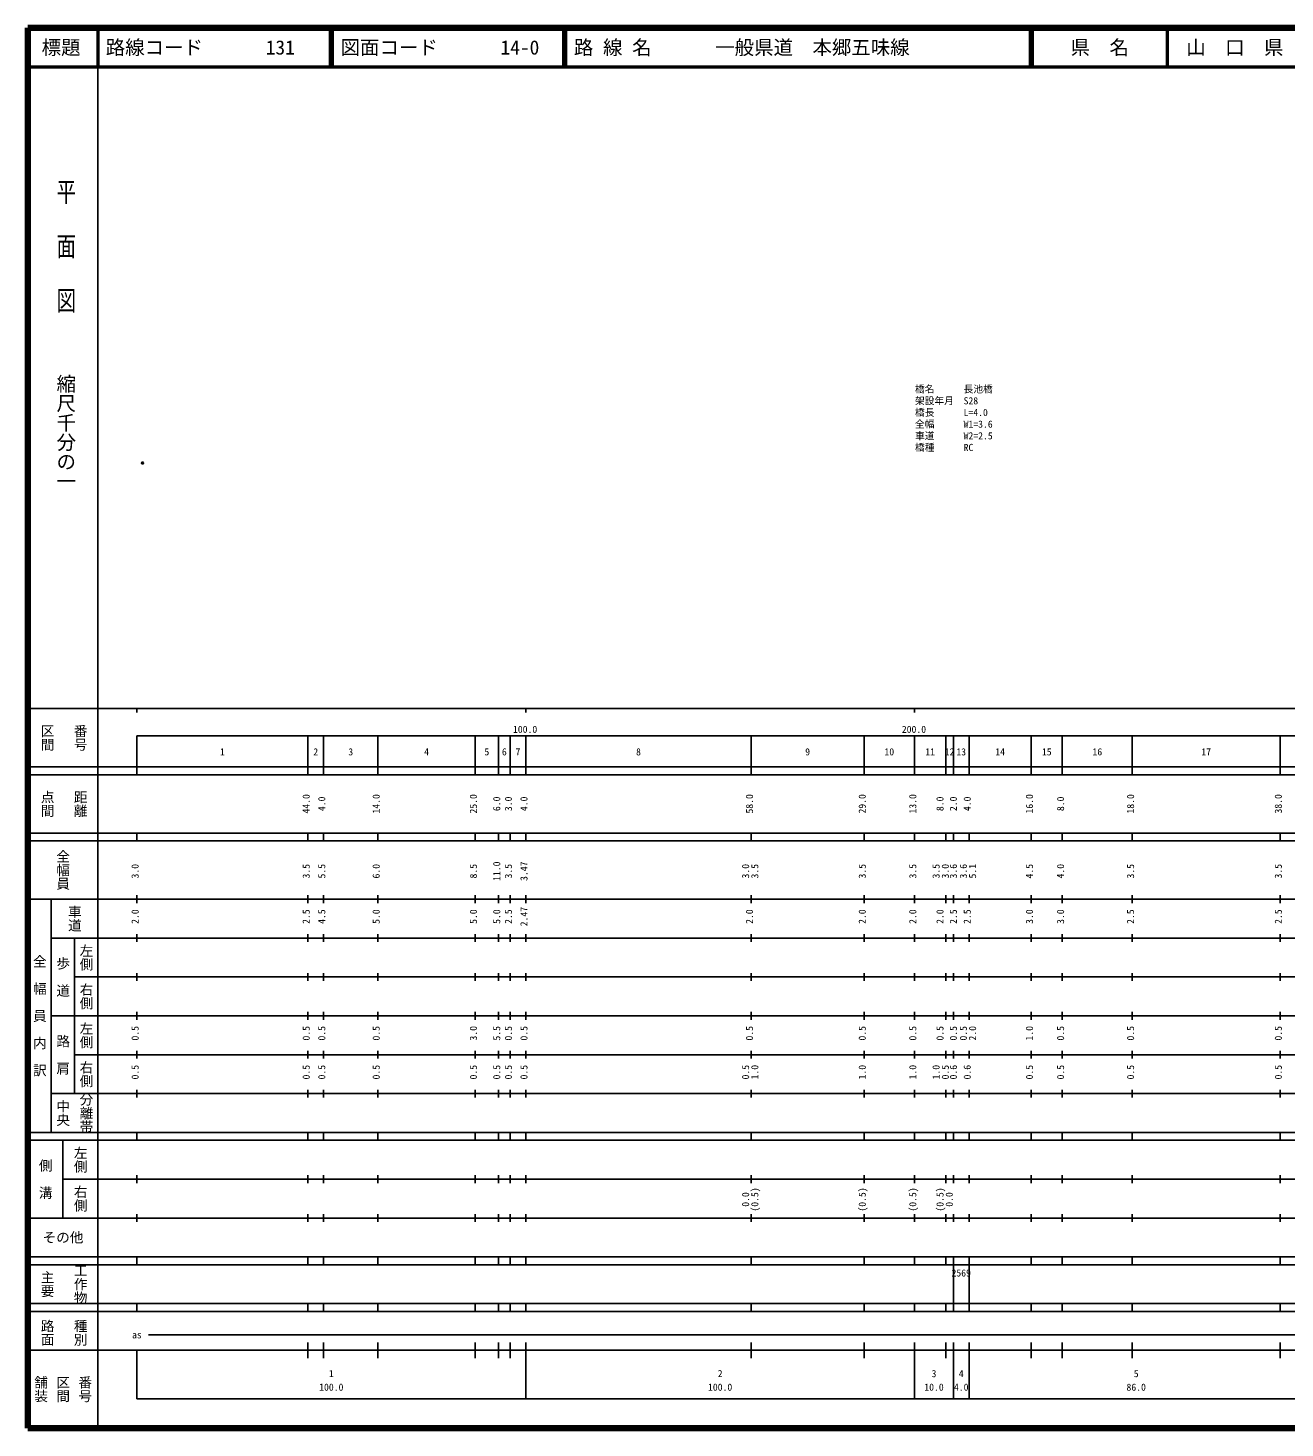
# Model space of a CAD drawing. Units: millimetres on the paper. Extents: x 40 to 680, y 20 to 380.
# Drawn here: x 40 to 363.3, y 20 to 380 of the extents above; entities that cross this region are included whole.
import ezdxf
from ezdxf.enums import TextEntityAlignment as Align

# ---------------------------------------------------------------- set-up
doc = ezdxf.new("R2010")
doc.units = ezdxf.units.MM
doc.header["$PDMODE"] = 32
doc.header["$PDSIZE"] = 0.5
for name, color, linetype in [('M-OTRS', 6, 'Continuous'), ('M-STR-HTXT', 7, 'Continuous'), ('M-TTL-TXT', 7, 'Continuous')]:
    doc.layers.add(name, color=color, linetype=linetype)
for name, color, linetype, lineweight in [('M-TTL', 2, 'Continuous', 140), ('M-TTL-BAND', 7, 'Continuous', 25), ('M-TTL-LINE', 7, 'Continuous', 50)]:
    doc.layers.add(name, color=color, linetype=linetype, lineweight=lineweight)
doc.styles.add('@ＭＳ ゴシック', font='')
doc.styles.add('ＭＳ ゴシック', font='')
doc.styles.get('@ＭＳ ゴシック').set_extended_font_data('@MS Gothic')
doc.styles.get('ＭＳ ゴシック').set_extended_font_data('MS Gothic')

msp = doc.modelspace()

# ---------------------------------------------------------------- linework, layer by layer
at = {"layer": 'M-OTRS'}
msp.add_point((69.454, 268.144), dxfattribs=at)
at = {"layer": 'M-TTL'}
for p, q in [((40, 380), (40, 20)), ((680, 380), (40, 380)), ((40, 20), (680, 20))]:
    msp.add_line(p, q, dxfattribs=at)
at = {"layer": 'M-TTL-BAND'}
for p, q in [((58, 370), (58, 20)), ((40, 205), (579, 205)), ((68, 205), (68, 204)), ((168, 205), (168, 204)), ((268, 205), (268, 204)), ((68, 198), (579, 198)), ((68, 198), (68, 188)), ((112, 188), (112, 198)), ((116, 188), (116, 198)), ((130, 188), (130, 198)), ((155, 188), (155, 198)), ((161, 188), (161, 198)), ((164, 188), (164, 198)), ((168, 188), (168, 198)), ((226, 188), (226, 198)), ((255, 188), (255, 198)), ((268, 188), (268, 198)), ((276, 188), (276, 198)), ((278, 188), (278, 198)), ((282, 188), (282, 198)), ((298, 188), (298, 198)), ((306, 188), (306, 198)), ((324, 188), (324, 198)), ((362, 188), (362, 198)), ((40, 190), (579, 190)), ((40, 188), (579, 188)), ((40, 173), (579, 173)), ((68, 171), (68, 173)), ((112, 171), (112, 173)), ((116, 171), (116, 173)), ((130, 171), (130, 173)), ((155, 171), (155, 173)), ((161, 171), (161, 173)), ((164, 171), (164, 173)), ((168, 171), (168, 173)), ((226, 171), (226, 173)), ((255, 171), (255, 173)), ((268, 171), (268, 173)), ((276, 171), (276, 173)), ((278, 171), (278, 173)), ((282, 171), (282, 173)), ((298, 171), (298, 173)), ((306, 171), (306, 173)), ((324, 171), (324, 173)), ((362, 171), (362, 173)), ((40, 171), (579, 171)), ((40, 156), (579, 156)), ((46, 96), (46, 156)), ((68, 155), (68, 157)), ((112, 155), (112, 157)), ((116, 155), (116, 157)), ((130, 155), (130, 157)), ((155, 155), (155, 157)), ((161, 155), (161, 157)), ((164, 155), (164, 157)), ((168, 155), (168, 157)), ((226, 155), (226, 157)), ((255, 155), (255, 157)), ((268, 155), (268, 157)), ((276, 155), (276, 157)), ((278, 155), (278, 157)), ((282, 155), (282, 157)), ((298, 155), (298, 157)), ((306, 155), (306, 157)), ((324, 155), (324, 157)), ((362, 155), (362, 157)), ((46, 146), (579, 146)), ((52, 146), (52, 106)), ((68, 145), (68, 147)), ((112, 145), (112, 147)), ((116, 145), (116, 147)), ((130, 145), (130, 147)), ((155, 145), (155, 147)), ((161, 145), (161, 147)), ((164, 145), (164, 147)), ((168, 145), (168, 147)), ((226, 145), (226, 147)), ((255, 145), (255, 147)), ((268, 145), (268, 147)), ((276, 145), (276, 147)), ((278, 145), (278, 147)), ((282, 145), (282, 147)), ((298, 145), (298, 147)), ((306, 145), (306, 147)), ((324, 145), (324, 147)), ((362, 145), (362, 147)), ((68, 135), (68, 137)), ((112, 135), (112, 137)), ((116, 135), (116, 137)), ((130, 135), (130, 137)), ((155, 135), (155, 137)), ((161, 135), (161, 137)), ((164, 135), (164, 137)), ((168, 135), (168, 137)), ((226, 135), (226, 137)), ((255, 135), (255, 137)), ((268, 135), (268, 137)), ((276, 135), (276, 137)), ((278, 135), (278, 137)), ((282, 135), (282, 137)), ((298, 135), (298, 137)), ((306, 135), (306, 137)), ((324, 135), (324, 137)), ((362, 135), (362, 137)), ((52, 136), (579, 136)), ((46, 126), (579, 126)), ((68, 125), (68, 127)), ((112, 125), (112, 127)), ((116, 125), (116, 127)), ((130, 125), (130, 127)), ((155, 125), (155, 127)), ((161, 125), (161, 127)), ((164, 125), (164, 127)), ((168, 125), (168, 127)), ((226, 125), (226, 127)), ((255, 125), (255, 127)), ((268, 125), (268, 127)), ((276, 125), (276, 127)), ((278, 125), (278, 127)), ((282, 125), (282, 127)), ((298, 125), (298, 127)), ((306, 125), (306, 127)), ((324, 125), (324, 127)), ((362, 125), (362, 127)), ((52, 116), (579, 116)), ((68, 115), (68, 117)), ((112, 115), (112, 117)), ((116, 115), (116, 117)), ((130, 115), (130, 117)), ((155, 115), (155, 117)), ((161, 115), (161, 117)), ((164, 115), (164, 117)), ((168, 115), (168, 117)), ((226, 115), (226, 117)), ((255, 115), (255, 117)), ((268, 115), (268, 117)), ((276, 115), (276, 117)), ((278, 115), (278, 117)), ((282, 115), (282, 117)), ((298, 115), (298, 117)), ((306, 115), (306, 117)), ((324, 115), (324, 117)), ((362, 115), (362, 117)), ((46, 106), (579, 106)), ((68, 105), (68, 107)), ((112, 105), (112, 107)), ((116, 105), (116, 107)), ((130, 105), (130, 107)), ((155, 105), (155, 107)), ((161, 105), (161, 107)), ((164, 105), (164, 107)), ((168, 105), (168, 107)), ((226, 105), (226, 107)), ((255, 105), (255, 107)), ((268, 105), (268, 107)), ((276, 105), (276, 107)), ((278, 105), (278, 107)), ((282, 105), (282, 107)), ((298, 105), (298, 107)), ((306, 105), (306, 107)), ((324, 105), (324, 107)), ((362, 105), (362, 107)), ((40, 96), (579, 96)), ((40, 94), (579, 94)), ((49, 94), (49, 74)), ((68, 94), (68, 96)), ((112, 94), (112, 96)), ((116, 94), (116, 96)), ((130, 94), (130, 96)), ((155, 94), (155, 96)), ((161, 94), (161, 96)), ((164, 94), (164, 96)), ((168, 94), (168, 96)), ((226, 94), (226, 96)), ((255, 94), (255, 96)), ((268, 94), (268, 96)), ((276, 94), (276, 96)), ((278, 94), (278, 96)), ((282, 94), (282, 96)), ((298, 94), (298, 96)), ((306, 94), (306, 96)), ((324, 94), (324, 96)), ((362, 94), (362, 96)), ((49, 84), (579, 84)), ((68, 83), (68, 85)), ((112, 83), (112, 85)), ((116, 83), (116, 85)), ((130, 83), (130, 85)), ((155, 83), (155, 85)), ((161, 83), (161, 85)), ((164, 83), (164, 85)), ((168, 83), (168, 85)), ((226, 83), (226, 85)), ((255, 83), (255, 85)), ((268, 83), (268, 85)), ((276, 83), (276, 85)), ((278, 83), (278, 85)), ((282, 83), (282, 85)), ((298, 83), (298, 85)), ((306, 83), (306, 85)), ((324, 83), (324, 85)), ((362, 83), (362, 85)), ((40, 74), (579, 74)), ((68, 73), (68, 75)), ((112, 73), (112, 75)), ((116, 73), (116, 75)), ((130, 73), (130, 75)), ((155, 73), (155, 75)), ((161, 73), (161, 75)), ((164, 73), (164, 75)), ((168, 73), (168, 75)), ((226, 73), (226, 75)), ((255, 73), (255, 75)), ((268, 73), (268, 75)), ((276, 73), (276, 75)), ((278, 73), (278, 75)), ((282, 73), (282, 75)), ((298, 73), (298, 75)), ((306, 73), (306, 75)), ((324, 73), (324, 75)), ((362, 73), (362, 75)), ((40, 64), (579, 64)), ((40, 62), (579, 62)), ((68, 62), (68, 64)), ((112, 62), (112, 64)), ((116, 62), (116, 64)), ((130, 62), (130, 64)), ((155, 62), (155, 64)), ((161, 62), (161, 64)), ((164, 62), (164, 64)), ((168, 62), (168, 64)), ((226, 62), (226, 64)), ((255, 62), (255, 64)), ((268, 62), (268, 64)), ((276, 62), (276, 64)), ((278, 62), (278, 64)), ((278, 52), (278, 62)), ((282, 62), (282, 64)), ((282, 52), (282, 62)), ((298, 62), (298, 64)), ((306, 62), (306, 64)), ((324, 62), (324, 64)), ((362, 62), (362, 64)), ((40, 52), (579, 52)), ((68, 50), (68, 52)), ((112, 50), (112, 52)), ((116, 50), (116, 52)), ((130, 50), (130, 52)), ((155, 50), (155, 52)), ((161, 50), (161, 52)), ((164, 50), (164, 52)), ((168, 50), (168, 52)), ((226, 50), (226, 52)), ((255, 50), (255, 52)), ((268, 50), (268, 52)), ((276, 50), (276, 52)), ((278, 50), (278, 52)), ((282, 50), (282, 52)), ((298, 50), (298, 52)), ((306, 50), (306, 52)), ((324, 50), (324, 52)), ((362, 50), (362, 52)), ((40, 50), (579, 50)), ((71, 44), (565, 44)), ((40, 40), (579, 40)), ((68, 40), (68, 27.5)), ((112, 38), (112, 42)), ((116, 38), (116, 42)), ((130, 38), (130, 42)), ((155, 38), (155, 42)), ((161, 38), (161, 42)), ((164, 38), (164, 42)), ((168, 27.5), (168, 42)), ((226, 38), (226, 42)), ((255, 38), (255, 42)), ((268, 27.5), (268, 42)), ((276, 38), (276, 42)), ((278, 27.5), (278, 42)), ((282, 27.5), (282, 42)), ((298, 38), (298, 42)), ((306, 38), (306, 42)), ((324, 38), (324, 42)), ((362, 38), (362, 42)), ((68, 27.5), (579, 27.5))]:
    msp.add_line(p, q, dxfattribs=at)
at = {"layer": 'M-TTL-LINE'}
for p, q in [((58, 380), (58, 370)), ((117.75, 380), (117.75, 370)), ((118.25, 380), (118.25, 370)), ((177.75, 380), (177.75, 370)), ((178.25, 380), (178.25, 370)), ((297.75, 380), (297.75, 370)), ((298.25, 380), (298.25, 370)), ((333, 380), (333, 370)), ((40, 370), (680, 370))]:
    msp.add_line(p, q, dxfattribs=at)

# ---------------------------------------------------------------- texts
at = {"layer": 'M-STR-HTXT', "style": 'ＭＳ ゴシック'}
for s, p in [('橋名\u3000\u3000\u3000長池橋', (268.11, 285.675)), ('架設年月\u3000S28', (268.11, 282.675)), ('橋長\u3000\u3000\u3000L=4.0', (268.11, 279.675)), ('全幅\u3000\u3000\u3000W1=3.6', (268.11, 276.675)), ('車道\u3000\u3000\u3000W2=2.5', (268.11, 273.675)), ('橋種\u3000\u3000\u3000RC', (268.11, 270.675))]:
    msp.add_text(s, height=1.833, dxfattribs=at).set_placement(p, align=Align.BOTTOM_LEFT)
at = {"layer": 'M-TTL-BAND', "style": '@ＭＳ ゴシック', "width": 1.4}
msp.add_text('平  面  図', height=3.666, rotation=270, dxfattribs=at).set_placement((49.777, 306.475), align=Align.MIDDLE_RIGHT)
at = {"layer": 'M-TTL-BAND', "style": '@ＭＳ ゴシック'}
msp.add_text('縮尺千分の一', height=3.666, rotation=270, dxfattribs=at).set_placement((49.777, 261.03), align=Align.MIDDLE_RIGHT)
for s, p in [('区間', (45, 197.5)), ('番号', (53.5, 197.5)), ('点間', (45, 180.5)), ('距離', (53.5, 180.5)), ('全幅員', (49, 163.5)), ('車道', (52, 151)), ('左側', (55, 141)), ('全\u3000幅\u3000員\u3000内\u3000訳', (43, 126)), ('歩\u3000道', (49, 136)), ('右側', (55, 131)), ('左側', (55, 121)), ('路\u3000肩', (49, 116)), ('右側', (55, 111)), ('分離帯', (55, 101)), ('中央', (49, 101)), ('左側', (53.5, 89)), ('側\u3000溝', (44.5, 84)), ('右側', (53.5, 79)), ('工作物', (53.5, 57)), ('主要', (45, 57)), ('路面', (45, 44.5)), ('種別', (53.5, 44.5)), ('舗装', (43.333, 30)), ('区間', (49, 30)), ('番号', (54.667, 30))]:
    msp.add_text(s, height=2.566, rotation=270, dxfattribs=at).set_placement(p, align=Align.MIDDLE_CENTER)
at = {"layer": 'M-TTL-BAND', "style": 'ＭＳ ゴシック'}
for s, p in [('100.0', (167.844, 198.195)), ('200.0', (267.844, 198.195)), ('1', (90, 192.405)), ('2', (114, 192.405)), ('3', (123, 192.405)), ('4', (142.5, 192.405)), ('5', (158, 192.405)), ('6', (162.5, 192.405)), ('7', (166, 192.405)), ('8', (197, 192.405)), ('9', (240.5, 192.405)), ('10', (261.5, 192.405)), ('11', (272, 192.405)), ('12', (277, 192.405)), ('13', (280, 192.405)), ('14', (290, 192.405)), ('15', (302, 192.405)), ('16', (315, 192.405)), ('17', (343, 192.405)), ('as', (68, 42.5)), ('1', (118, 32.523)), ('2', (218, 32.523)), ('3', (273, 32.523)), ('4', (280, 32.523)), ('5', (325, 32.523)), ('100.0', (118, 29.033)), ('100.0', (218, 29.033)), ('10.0', (273, 29.033)), ('4.0', (280, 29.033)), ('86.0', (325, 29.033))]:
    msp.add_text(s, height=1.833, dxfattribs=at).set_placement(p, align=Align.BOTTOM_CENTER)
for s, p in [('44.0', (113, 180.5)), ('4.0', (117, 180.5)), ('14.0', (131, 180.5)), ('25.0', (156, 180.5)), ('6.0', (162, 180.5)), ('3.0', (165, 180.5)), ('4.0', (169, 180.5)), ('58.0', (227, 180.5)), ('29.0', (256, 180.5)), ('13.0', (269, 180.5)), ('8.0', (275.99, 180.5)), ('2.0', (279.433, 180.5)), ('4.0', (283, 180.5)), ('16.0', (299, 180.5)), ('8.0', (307, 180.5)), ('18.0', (325, 180.5)), ('38.0', (363, 180.5)), ('3.0', (69, 163.174)), ('3.5', (113, 163.174)), ('5.5', (117, 163.174)), ('6.0', (131, 163.174)), ('8.5', (156, 163.174)), ('11.0', (162, 163.174)), ('3.5', (165, 163.174)), ('3.47', (169, 163.174)), ('3.0', (226, 163.174)), ('3.5', (228.37, 163.174)), ('3.5', (256, 163.174)), ('3.5', (269, 163.174)), ('3.5', (274.99, 163.174)), ('3.0', (277.36, 163.174)), ('3.6', (279.433, 163.174)), ('3.6', (282, 163.174)), ('5.1', (284.37, 163.174)), ('4.5', (299, 163.174)), ('4.0', (307, 163.174)), ('3.5', (325, 163.174)), ('3.5', (363, 163.174)), ('2.0', (69, 151.5)), ('2.5', (113, 151.5)), ('4.5', (117, 151.5)), ('5.0', (131, 151.5)), ('5.0', (156, 151.5)), ('5.0', (162, 151.5)), ('2.5', (165, 151.5)), ('2.47', (169, 151.5)), ('2.0', (227, 151.5)), ('2.0', (256, 151.5)), ('2.0', (269, 151.5)), ('2.0', (275.99, 151.5)), ('2.5', (279.433, 151.5)), ('2.5', (283, 151.5)), ('3.0', (299, 151.5)), ('3.0', (307, 151.5)), ('2.5', (325, 151.5)), ('2.5', (363, 151.5)), ('0.5', (69, 121.5)), ('0.5', (113, 121.5)), ('0.5', (117, 121.5)), ('0.5', (131, 121.5)), ('3.0', (156, 121.5)), ('5.5', (162, 121.5)), ('0.5', (165, 121.5)), ('0.5', (169, 121.5)), ('0.5', (227, 121.5)), ('0.5', (256, 121.5)), ('0.5', (269, 121.5)), ('0.5', (275.99, 121.5)), ('0.5', (279.433, 121.5)), ('0.5', (282, 121.5)), ('2.0', (284.37, 121.5)), ('1.0', (299, 121.5)), ('0.5', (307, 121.5)), ('0.5', (325, 121.5)), ('0.5', (363, 121.5)), ('0.5', (69, 111.5)), ('0.5', (113, 111.5)), ('0.5', (117, 111.5)), ('0.5', (131, 111.5)), ('0.5', (156, 111.5)), ('0.5', (162, 111.5)), ('0.5', (165, 111.5)), ('0.5', (169, 111.5)), ('0.5', (226, 111.5)), ('1.0', (228.37, 111.5)), ('1.0', (256, 111.5)), ('1.0', (269, 111.5)), ('1.0', (274.99, 111.5)), ('0.5', (277.36, 111.5)), ('0.6', (279.433, 111.5)), ('0.6', (283, 111.5)), ('0.5', (299, 111.5)), ('0.5', (307, 111.5)), ('0.5', (325, 111.5)), ('0.5', (363, 111.5)), ('0.0', (226, 78.764)), ('(0.5)', (228.37, 78.764)), ('(0.5)', (256, 78.764)), ('(0.5)', (269, 78.764)), ('(0.5)', (276, 78.764)), ('0.0', (278.37, 78.764))]:
    msp.add_text(s, height=1.833, rotation=90, dxfattribs=at).set_placement(p, align=Align.BOTTOM_CENTER)
msp.add_text('その他', height=2.566, dxfattribs=at).set_placement((49, 69), align=Align.MIDDLE_CENTER)
msp.add_text('2569', height=1.833, dxfattribs=at).set_placement((277.5, 58.405), align=Align.BOTTOM_LEFT)
at = {"layer": 'M-TTL-TXT', "style": 'ＭＳ ゴシック'}
for s, p in [('標題', (48.5, 375)), ('県\u3000名', (315.625, 375)), ('山\u3000口\u3000県', (350.375, 375))]:
    msp.add_text(s, height=3.666, dxfattribs=at).set_placement(p, align=Align.MIDDLE_CENTER)
for s, p in [('路線コード', (60, 375)), ('131', (101.142, 375)), ('図面コード', (120.38, 375)), ('14-0', (161.521, 375)), ('路 線 名', (180.38, 375)), ('一般県道\u3000本郷五味線', (216.734, 375))]:
    msp.add_text(s, height=3.666, dxfattribs=at).set_placement(p, align=Align.MIDDLE_LEFT)

doc.saveas('drawing.dxf')
